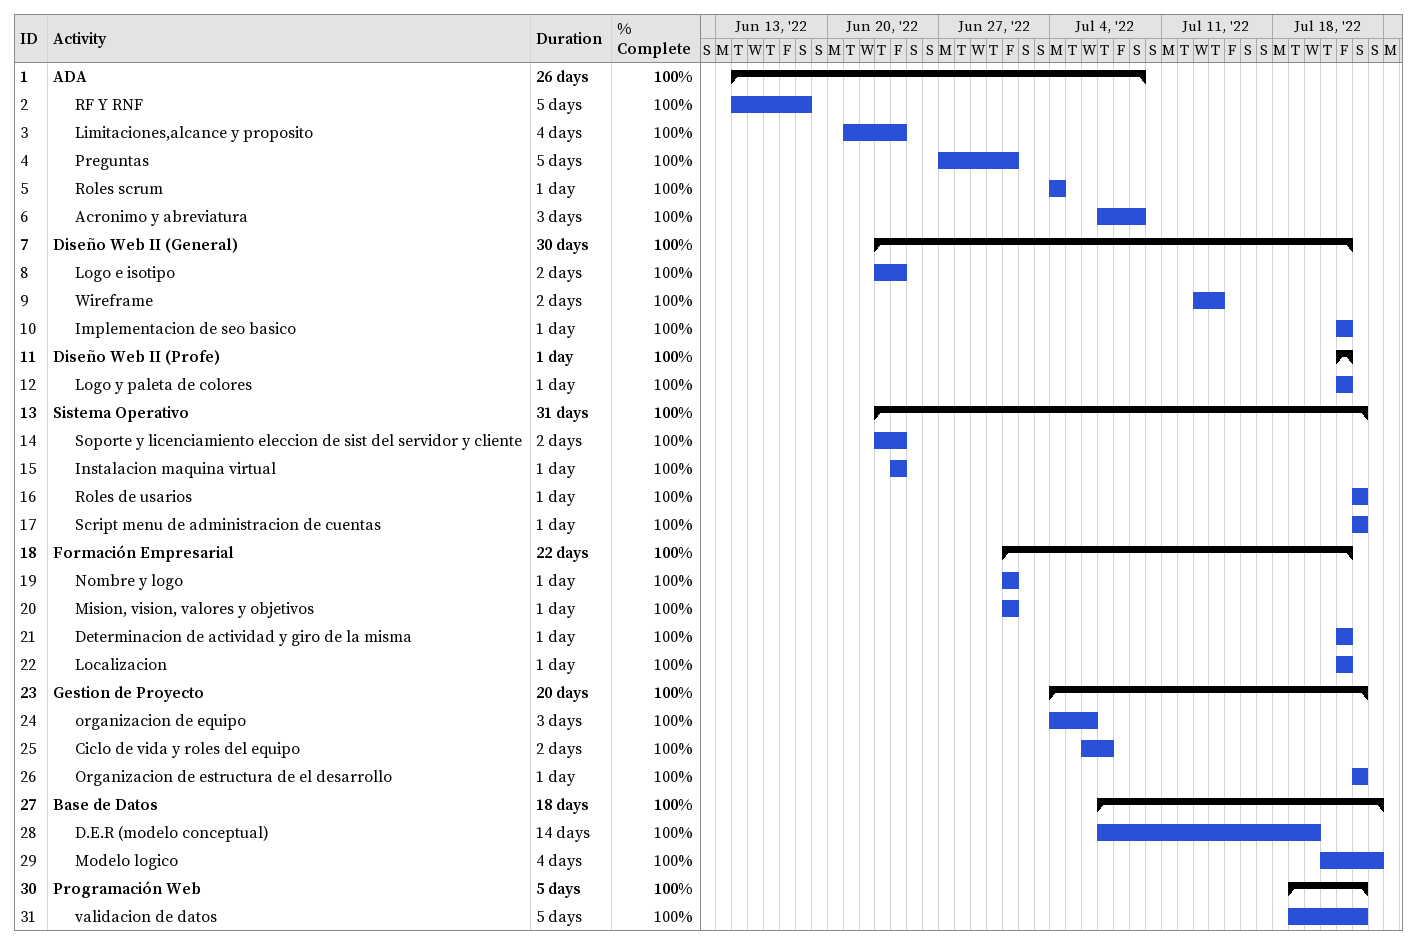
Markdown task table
| ID | Level | Task | Duration | Start | Finish | % complete |
|---|---|---|---|---|---|---|
| 1 | 1 | **ADA** | 26d | 2022-06-14 | 2022-07-09 | 100 |
| 2 | 2 | RF Y RNF | 5d | 2022-06-14 | 2022-06-18 | 100 |
| 3 | 2 | Limitaciones,alcance y proposito | 4d | 2022-06-21 | 2022-06-24 | 100 |
| 4 | 2 | Preguntas | 5d | 2022-06-27 | 2022-07-01 | 100 |
| 5 | 2 | Roles scrum | 1d | 2022-07-04 | 2022-07-04 | 100 |
| 6 | 2 | Acronimo y abreviatura | 3d | 2022-07-07 | 2022-07-09 | 100 |
| 7 | 1 | **Diseño Web II (General)** | 30d | 2022-06-23 | 2022-07-22 | 100 |
| 8 | 2 | Logo e isotipo | 2d | 2022-06-23 | 2022-06-24 | 100 |
| 9 | 2 | Wireframe | 2d | 2022-07-13 | 2022-07-14 | 100 |
| 10 | 2 | Implementacion de seo basico | 1d | 2022-07-22 | 2022-07-22 | 100 |
| 11 | 1 | **Diseño Web II (Profe)** | 1d | 2022-07-22 | 2022-07-22 | 100 |
| 12 | 2 | Logo y paleta de colores | 1d | 2022-07-22 | 2022-07-22 | 100 |
| 13 | 1 | **Sistema Operativo** | 31d | 2022-06-23 | 2022-07-23 | 100 |
| 14 | 2 | Soporte y licenciamiento eleccion de sist del servidor y cliente | 2d | 2022-06-23 | 2022-06-24 | 100 |
| 15 | 2 | Instalacion maquina virtual | 1d | 2022-06-24 | 2022-06-24 | 100 |
| 16 | 2 | Roles de usarios | 1d | 2022-07-23 | 2022-07-23 | 100 |
| 17 | 2 | Script menu de administracion de cuentas | 1d | 2022-07-23 | 2022-07-23 | 100 |
| 18 | 1 | **Formación Empresarial** | 22d | 2022-07-01 | 2022-07-22 | 100 |
| 19 | 2 | Nombre y logo | 1d | 2022-07-01 | 2022-07-01 | 100 |
| 20 | 2 | Mision, vision, valores y objetivos | 1d | 2022-07-01 | 2022-07-01 | 100 |
| 21 | 2 | Determinacion de actividad y giro de la misma | 1d | 2022-07-22 | 2022-07-22 | 100 |
| 22 | 2 | Localizacion | 1d | 2022-07-22 | 2022-07-22 | 100 |
| 23 | 1 | **Gestion de Proyecto** | 20d | 2022-07-04 | 2022-07-23 | 100 |
| 24 | 2 | organizacion de equipo | 3d | 2022-07-04 | 2022-07-06 | 100 |
| 25 | 2 | Ciclo de vida y roles del equipo | 2d | 2022-07-06 | 2022-07-07 | 100 |
| 26 | 2 | Organizacion de estructura de el desarrollo | 1d | 2022-07-23 | 2022-07-23 | 100 |
| 27 | 1 | **Base de Datos** | 18d | 2022-07-07 | 2022-07-24 | 100 |
| 28 | 2 | D.E.R (modelo conceptual) | 14d | 2022-07-07 | 2022-07-20 | 100 |
| 29 | 2 | Modelo logico | 4d | 2022-07-21 | 2022-07-24 | 100 |
| 30 | 1 | **Programación Web** | 5d | 2022-07-19 | 2022-07-23 | 100 |
| 31 | 2 | validacion de datos | 5d | 2022-07-19 | 2022-07-23 | 100 |
